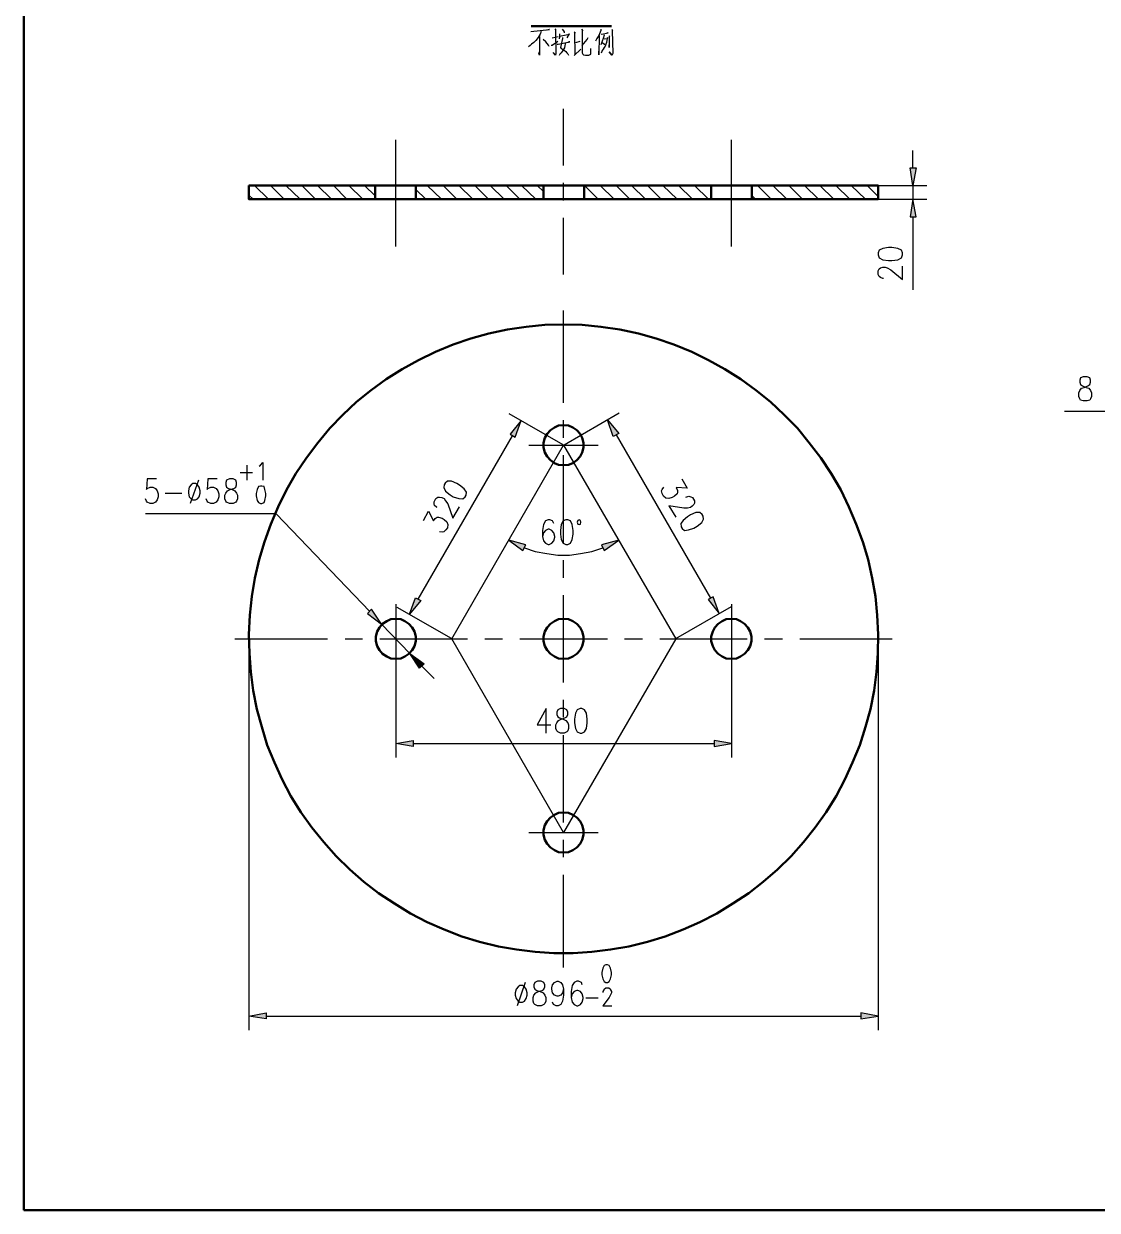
# Model space of a CAD drawing. Header units: millimetres. Extents: x -830 to 4759, y -3917 to 4295.
# Drawn here: x -830 to 704, y -3912 to -2215 of the extents above; entities that cross this region are included whole.
import ezdxf

# ---------------------------------------------------------------- set-up
doc = ezdxf.new("R2010")
doc.units = ezdxf.units.MM
doc.layers.add('1', color=7, linetype='Continuous')

msp = doc.modelspace()

# ---------------------------------------------------------------- hatches: boundary and pattern name
h = msp.add_hatch(color=0)
h.dxf.hatch_style = 2
h.paths.add_polyline_path([(436.7, -2421.3), (445.2, -2421.3), (440.7, -2446.7)])
h = msp.add_hatch(color=0)
h.dxf.hatch_style = 2
h.paths.add_polyline_path([(436.7, -2491.7), (445.2, -2491.7), (440.7, -2466.3)])
h = msp.add_hatch(color=0)
h.dxf.hatch_style = 2
h.paths.add_polyline_path([(20.4, -2801.2), (12.5, -2805.8), (4.1, -2781.7)])
h = msp.add_hatch(color=0)
h.dxf.hatch_style = 2
h.paths.add_polyline_path([(-134.7, -2802.5), (-127.5, -2806.4), (-119.1, -2783)])
h = msp.add_hatch(color=0)
h.dxf.hatch_style = 2
h.paths.add_polyline_path([(-116.5, -2968.7), (-112.6, -2960.8), (-136.7, -2953.7)])
h = msp.add_hatch(color=0)
h.dxf.hatch_style = 2
h.paths.add_polyline_path([(-4.4, -2960.8), (-0.5, -2968.7), (20.4, -2953.7)])
h = msp.add_hatch(color=0)
h.dxf.hatch_style = 2
h.paths.add_polyline_path([(-270.2, -3036.4), (-262.4, -3040.3), (-278.7, -3059.9)])
h = msp.add_hatch(color=0)
h.dxf.hatch_style = 2
h.paths.add_polyline_path([(155.2, -3035.1), (148.1, -3039), (163.7, -3058.6)])
h = msp.add_hatch(color=0)
h.dxf.hatch_style = 2
h.paths.add_polyline_path([(-332.8, -3052.7), (-338.7, -3058.6), (-318.5, -3074.2)])
h = msp.add_hatch(color=0)
h.dxf.hatch_style = 2
h.paths.add_polyline_path([(-257.9, -3130.9), (-264.4, -3136.8), (-278.1, -3115.9)])
h = msp.add_hatch(color=0)
h.dxf.hatch_style = 2
h.paths.add_polyline_path([(-273.5, -3240.4), (-273.5, -3248.9), (-298.3, -3244.9)])
h = msp.add_hatch(color=0)
h.dxf.hatch_style = 2
h.paths.add_polyline_path([(156.6, -3240.4), (156.6, -3248.9), (181.3, -3244.9)])
h = msp.add_hatch(color=0)
h.dxf.hatch_style = 2
h.paths.add_polyline_path([(-483.3, -3630), (-483.3, -3638.5), (-508.1, -3634.6)])
h = msp.add_hatch(color=0)
h.dxf.hatch_style = 2
h.paths.add_polyline_path([(366.4, -3630), (366.4, -3638.5), (391.1, -3634.6)])

# ---------------------------------------------------------------- linework, layer by layer
at = {"layer": '1', "color": 0, "lineweight": 50}
for points in [[(-830, -3912.2), (-830, 4295.4), (4758.8, 4295.4), (4758.8, -3912.2), (-830, -3912.2)], [(-104.7, -2218.7), (9.9, -2218.7)], [(-508.1, -2446.7), (391.1, -2446.7), (391.1, -2466.3), (-508.1, -2466.3), (-508.1, -2446.7)], [(-327.6, -2466.3), (-327.6, -2446.7)], [(-269.6, -2466.3), (-269.6, -2446.7)], [(-87.1, -2466.3), (-87.1, -2446.7)], [(-29.2, -2466.3), (-29.2, -2446.7)], [(152.6, -2466.3), (152.6, -2446.7)], [(210.6, -2466.3), (210.6, -2446.7)], [(-58.5, -2645.5), (-85.2, -2646.1), (-111.9, -2648.7), (-138.6, -2652.6), (-165.3, -2658.5), (-190.8, -2665.7), (-216.2, -2674.1), (-241.6, -2684.6), (-265.7, -2696.3), (-289.1, -2709.3), (-311.9, -2723.7), (-333.5, -2739.3), (-354.3, -2756.2), (-373.8, -2774.5), (-392.7, -2794), (-409.7, -2814.9), (-426, -2836.4), (-441, -2858.5), (-454.6, -2882), (-466.4, -2906.1), (-476.8, -2930.9), (-485.9, -2956.3), (-493.7, -2981.7), (-499.6, -3008.4), (-504.2, -3034.5), (-506.8, -3061.2), (-508.1, -3088.6), (-507.4, -3115.3), (-505.5, -3142), (-502.2, -3168.7), (-497, -3195.4), (-489.8, -3220.8), (-482, -3246.9), (-471.6, -3271.7), (-460.5, -3296.4), (-448.1, -3319.9), (-433.8, -3342.7), (-418.2, -3364.8), (-401.2, -3385.7), (-383.6, -3405.9), (-364.1, -3424.8), (-343.9, -3442.4), (-323, -3458.7), (-300.2, -3473.7), (-277.4, -3488), (-253.3, -3500.4), (-229.2, -3510.8), (-203.8, -3520.6), (-178.4, -3528.4), (-151.7, -3534.9), (-125.6, -3539.5), (-98.9, -3542.7), (-72.2, -3544.7), (-44.8, -3544.7), (-18.1, -3542.7), (8.6, -3539.5), (34.7, -3534.9), (61.4, -3528.4), (86.8, -3520.6), (112.2, -3510.8), (136.4, -3500.4), (160.5, -3488), (183.3, -3473.7), (206.1, -3458.7), (226.9, -3442.4), (247.1, -3424.8), (266.7, -3405.9), (284.3, -3385.7), (301.2, -3364.8), (316.8, -3342.7), (331.2, -3319.9), (343.6, -3296.4), (354.6, -3271.7), (365.1, -3246.9), (372.9, -3220.8), (380.1, -3195.4), (385.3, -3168.7), (388.5, -3142), (390.5, -3115.3), (391.1, -3088.6), (389.8, -3061.2), (387.2, -3034.5), (382.7, -3008.4), (376.8, -2981.7), (369, -2956.3), (359.9, -2930.9), (349.4, -2906.1), (337.7, -2882), (324, -2858.5), (309, -2836.4), (292.7, -2814.9), (275.8, -2794), (256.9, -2774.5), (237.4, -2756.2), (216.5, -2739.3), (195, -2723.7), (172.2, -2709.3), (148.7, -2696.3), (124.6, -2684.6), (99.2, -2674.1), (73.8, -2665.7), (48.4, -2658.5), (21.7, -2652.6), (-5, -2648.7), (-31.8, -2646.1), (-58.5, -2645.5)], [(-58.5, -2789.5), (-65.6, -2790.1), (-71.5, -2792.7), (-77.4, -2796.6), (-81.9, -2801.9), (-85.2, -2807.7), (-87.1, -2814.9), (-87.1, -2821.4), (-85.2, -2828.6), (-81.9, -2834.4), (-77.4, -2839.6), (-71.5, -2843.6), (-65.6, -2846.2), (-58.5, -2846.8), (-51.3, -2846.2), (-45.4, -2843.6), (-39.6, -2839.6), (-35, -2834.4), (-31.8, -2828.6), (-29.8, -2821.4), (-29.8, -2814.9), (-31.8, -2807.7), (-35, -2801.9), (-39.6, -2796.6), (-45.4, -2792.7), (-51.3, -2790.1), (-58.5, -2789.5)], [(-298.3, -3066.4), (-305.4, -3067.1), (-311.3, -3069.7), (-317.2, -3073.6), (-321.7, -3078.8), (-325, -3084.6), (-326.9, -3091.8), (-326.9, -3098.3), (-325, -3105.5), (-321.7, -3111.4), (-317.2, -3116.6), (-311.3, -3120.5), (-305.4, -3123.1), (-298.3, -3123.7), (-291.1, -3123.1), (-285.2, -3120.5), (-279.4, -3116.6), (-274.8, -3111.4), (-271.5, -3105.5), (-269.6, -3098.3), (-269.6, -3091.8), (-271.5, -3084.6), (-274.8, -3078.8), (-279.4, -3073.6), (-285.2, -3069.7), (-291.1, -3067.1), (-298.3, -3066.4)], [(-58.5, -3066.4), (-65.6, -3067.1), (-71.5, -3069.7), (-77.4, -3073.6), (-81.9, -3078.8), (-85.2, -3084.6), (-87.1, -3091.8), (-87.1, -3098.3), (-85.2, -3105.5), (-81.9, -3111.4), (-77.4, -3116.6), (-71.5, -3120.5), (-65.6, -3123.1), (-58.5, -3123.7), (-51.3, -3123.1), (-45.4, -3120.5), (-39.6, -3116.6), (-35, -3111.4), (-31.8, -3105.5), (-29.8, -3098.3), (-29.8, -3091.8), (-31.8, -3084.6), (-35, -3078.8), (-39.6, -3073.6), (-45.4, -3069.7), (-51.3, -3067.1), (-58.5, -3066.4)], [(181.3, -3066.4), (174.1, -3067.1), (168.3, -3069.7), (162.4, -3073.6), (157.9, -3078.8), (154.6, -3084.6), (152.6, -3091.8), (152.6, -3098.3), (154.6, -3105.5), (157.9, -3111.4), (162.4, -3116.6), (168.3, -3120.5), (174.1, -3123.1), (181.3, -3123.7), (188.5, -3123.1), (194.3, -3120.5), (200.2, -3116.6), (204.8, -3111.4), (208, -3105.5), (210, -3098.3), (210, -3091.8), (208, -3084.6), (204.8, -3078.8), (200.2, -3073.6), (194.3, -3069.7), (188.5, -3067.1), (181.3, -3066.4)], [(-58.5, -3343.3), (-65.6, -3344), (-71.5, -3346.6), (-77.4, -3350.5), (-81.9, -3355.7), (-85.2, -3361.6), (-87.1, -3368.7), (-87.1, -3375.3), (-85.2, -3382.4), (-81.9, -3388.3), (-77.4, -3393.5), (-71.5, -3397.4), (-65.6, -3400), (-58.5, -3400.7), (-51.3, -3400), (-45.4, -3397.4), (-39.6, -3393.5), (-35, -3388.3), (-31.8, -3382.4), (-29.8, -3375.3), (-29.8, -3368.7), (-31.8, -3361.6), (-35, -3355.7), (-39.6, -3350.5), (-45.4, -3346.6), (-51.3, -3344), (-58.5, -3343.3)]]:
    msp.add_lwpolyline(points, dxfattribs=at)
at = {"layer": '1', "color": 0, "lineweight": 25}
for points in [[(-70.9, -2222.6), (-69.6, -2224.5), (-70.2, -2224.5), (-69.6, -2258.4), (-70.2, -2259.7), (-70.2, -2260.4), (-73.5, -2256.5), (-70.2, -2259.7)], [(-90.4, -2226.5), (-91.7, -2230.4), (-95, -2235), (-98.2, -2239.5), (-100.8, -2242.1), (-104.1, -2244.7), (-106, -2246.7), (-108.6, -2248.6)], [(-105.4, -2226.5), (-78.7, -2223.9), (-79.3, -2223.9), (-82.6, -2224.5)], [(-93, -2233.7), (-93, -2235.6), (-93, -2259.1), (-93, -2260.4), (-93.7, -2258.4), (-93, -2255.8)], [(-79.3, -2248), (-80, -2246), (-83.9, -2241.5), (-87.8, -2238.2)], [(-74.8, -2235.6), (-66.3, -2233.7)], [(-64.3, -2229.8), (-64.3, -2233), (-64.3, -2235), (-65, -2236.3), (-65, -2236.9)], [(-64.3, -2233), (-50, -2230.4), (-50.7, -2229.8), (-53.9, -2235.6)], [(-59.8, -2235), (-59.8, -2236.3), (-63, -2249.3), (-61.7, -2250.6), (-59.8, -2251.9), (-57.8, -2253.2), (-55.2, -2255.2), (-53.9, -2257.1), (-52.6, -2258.4), (-51.3, -2260.4)], [(-60.4, -2223.2), (-58.5, -2225.8), (-57.8, -2227.1), (-57.8, -2228.4)], [(-43.5, -2227.1), (-41.5, -2229.1), (-42.8, -2228.4), (-42.2, -2259.7), (-43.5, -2261), (-33.7, -2251.9)], [(-33.1, -2223.2), (-31.1, -2225.8), (-31.8, -2225.2), (-31.8, -2231.7), (-31.8, -2238.9), (-31.8, -2244.7), (-31.8, -2249.3), (-31.8, -2249.9), (-31.8, -2251.3), (-31.8, -2257.1), (-31.1, -2259.1), (-29.8, -2259.7), (-27.2, -2260.4), (-22.6, -2260.4), (-19.4, -2259.1), (-19.4, -2250.6)], [(-31.8, -2246.7), (-24.6, -2238.2), (-23.3, -2235)], [(-5, -2223.2), (-5, -2225.2), (-8.3, -2232.4), (-10.9, -2236.3), (-12.9, -2240.2)], [(-7.7, -2232.4), (-8.3, -2259.7), (-8.3, -2257.8), (-8.3, -2254.5)], [(-0.5, -2231.1), (-0.5, -2231.7), (-1.8, -2236.3), (-3.1, -2240.2), (-4.4, -2243.4), (-5, -2245.4)], [(-0.5, -2236.9), (4.7, -2236.3), (4.1, -2235), (3.4, -2238.9), (2.8, -2242.1), (2.1, -2244.7), (0.8, -2247.3), (-0.5, -2249.3), (-1.8, -2251.9), (-3.1, -2253.9), (-4.4, -2256.5), (-5, -2257.1)], [(-4.4, -2229.8), (-4.4, -2230.4), (-3.7, -2230.4), (5.4, -2228.4), (4.7, -2228.4), (3.4, -2229.1)], [(10.6, -2223.9), (11.9, -2225.2), (11.2, -2225.2), (11.9, -2257.8), (11.2, -2259.7), (10.6, -2260.4), (6.7, -2255.8), (10.6, -2260.4), (11.2, -2259.1)], [(6.7, -2232.4), (7.3, -2233), (6.7, -2233.7), (6.7, -2249.3), (6.7, -2247.3), (6.7, -2245.4)], [(-76.1, -2246), (-74.8, -2246), (-66.9, -2240.2)], [(-67.6, -2244.7), (-66.3, -2244.7), (-49.4, -2241.5), (-50.7, -2241.5), (-52, -2242.1)], [(-55.9, -2242.8), (-56.5, -2246.7), (-57.2, -2249.9), (-59.1, -2252.6), (-60.4, -2255.2), (-61.7, -2257.1), (-63.7, -2259.1), (-65, -2261)], [(-40.9, -2242.1), (-35, -2240.2)], [(-3.1, -2242.1), (-0.5, -2244.1), (-0.5, -2245.4)], [(-58.5, -2418.1), (-58.5, -2337.3)], [(-298.3, -2534), (-298.3, -2381.6)], [(181.3, -2534), (181.3, -2381.6)], [(440.7, -2421.3), (440.7, -2396.6)], [(436.7, -2421.3), (445.2, -2421.3), (440.7, -2446.7), (436.7, -2421.3)], [(-58.5, -2468.2), (-58.5, -2442.8)], [(-480.1, -2466.3), (-500.3, -2446.7)], [(-457.9, -2466.3), (-477.5, -2446.7)], [(-435.1, -2466.3), (-455.3, -2446.7)], [(-412.9, -2466.3), (-432.5, -2446.7)], [(-390.1, -2466.3), (-410.3, -2446.7)], [(-368, -2466.3), (-387.5, -2446.7)], [(-345.2, -2466.3), (-365.4, -2446.7)], [(-327.6, -2461.7), (-343.2, -2446.7)], [(-255.3, -2466.3), (-269.6, -2452.6)], [(-233.1, -2466.3), (-253.3, -2446.7)], [(-210.9, -2466.3), (-230.5, -2446.7)], [(-188.1, -2466.3), (-208.3, -2446.7)], [(-166, -2466.3), (-185.5, -2446.7)], [(-143.2, -2466.3), (-163.4, -2446.7)], [(-121, -2466.3), (-140.6, -2446.7)], [(-98.2, -2466.3), (-118.4, -2446.7)], [(-87.1, -2455.2), (-96.3, -2446.7)], [(-9, -2466.3), (-28.5, -2446.7)], [(13.9, -2466.3), (-6.3, -2446.7)], [(36, -2466.3), (16.5, -2446.7)], [(58.8, -2466.3), (38.6, -2446.7)], [(81, -2466.3), (61.4, -2446.7)], [(103.8, -2466.3), (83.6, -2446.7)], [(125.9, -2466.3), (105.7, -2446.7)], [(148.7, -2466.3), (128.5, -2446.7)], [(152.6, -2448), (150.7, -2446.7)], [(238, -2466.3), (218.5, -2446.7)], [(260.8, -2466.3), (240.6, -2446.7)], [(283, -2466.3), (263.4, -2446.7)], [(305.8, -2466.3), (285.6, -2446.7)], [(327.9, -2466.3), (307.7, -2446.7)], [(350.7, -2466.3), (330.5, -2446.7)], [(372.9, -2466.3), (352.7, -2446.7)], [(391.1, -2462.4), (375.5, -2446.7)], [(391.1, -2446.7), (460.8, -2446.7)], [(440.7, -2446.7), (440.7, -2466.3)], [(-502.2, -2466.3), (-508.1, -2460.4)], [(215.8, -2466.3), (210.6, -2461.1)], [(391.1, -2466.3), (460.8, -2466.3)], [(436.7, -2491.7), (445.2, -2491.7), (440.7, -2466.3), (436.7, -2491.7)], [(-58.5, -2573.8), (-58.5, -2493)], [(440.7, -2491.7), (440.7, -2595.9)], [(391.1, -2545.8), (392.4, -2550.3), (397.6, -2552.9), (406.1, -2554.2), (410.7, -2554.2), (419.1, -2552.9), (424.4, -2550.3), (425.7, -2545.8), (425.7, -2543.2), (424.4, -2539.3), (419.1, -2536.7), (410.7, -2535.4), (406.1, -2535.4), (397.6, -2536.7), (392.4, -2539.3), (391.1, -2543.2), (391.1, -2545.8)], [(398.9, -2579.7), (397.6, -2579.7), (394.4, -2578.4), (392.4, -2577.1), (391.1, -2573.8), (391.1, -2568.6), (392.4, -2566), (394.4, -2564.7), (397.6, -2563.4), (400.9, -2563.4), (404.2, -2564.7), (409.4, -2567.3), (425.7, -2581), (425.7, -2562.1)], [(-58.5, -2757.5), (-58.5, -2625.3)], [(684.3, -2720.4), (680.4, -2721.7), (679.1, -2725), (679.1, -2728.2), (680.4, -2731.5), (683, -2733.4), (688.3, -2735.4), (692.2, -2736.7), (694.8, -2740), (696.1, -2743.2), (696.1, -2748.4), (694.8, -2751.7), (693.5, -2753.6), (689.6, -2754.9), (684.3, -2754.9), (680.4, -2753.6), (679.1, -2751.7), (677.8, -2748.4), (677.8, -2743.2), (679.1, -2740), (681.7, -2736.7), (685.7, -2735.4), (690.9, -2733.4), (693.5, -2731.5), (694.8, -2728.2), (694.8, -2725), (693.5, -2721.7), (689.6, -2720.4), (684.3, -2720.4)], [(-59.1, -2817.5), (-136, -2773.2)], [(-58.5, -2807.7), (-58.5, -2782.3)], [(-57.8, -2817.5), (21, -2771.9)], [(20.4, -2801.2), (12.5, -2805.8), (4.1, -2781.7), (20.4, -2801.2)], [(960, -2769.9), (657.6, -2769.9)], [(-134.7, -2802.5), (-127.5, -2806.4), (-119.1, -2783), (-134.7, -2802.5)], [(-266.3, -3038.4), (-131.5, -2804.5)], [(16.5, -2803.2), (151.3, -3037.1)], [(101.8, -3095.1), (-58.5, -3372), (-218.1, -3095.1), (-58.5, -2818.1), (101.8, -3095.1)], [(-108, -2818.1), (-9, -2818.1)], [(-58.5, -2957.6), (-58.5, -2832.5)], [(-511.3, -2846.8), (-511.3, -2868.3)], [(-493.7, -2848.1), (-491.8, -2846.8), (-488.5, -2842.9), (-488.5, -2868.3)], [(-640.4, -2866.4), (-653.4, -2866.4), (-654.7, -2881.4), (-653.4, -2880), (-649.5, -2878.1), (-645.6, -2878.1), (-641.7, -2880), (-639.1, -2883.3), (-637.7, -2887.9), (-637.7, -2891.8), (-639.1, -2896.3), (-641.7, -2899.6), (-645.6, -2901.5), (-649.5, -2901.5), (-653.4, -2899.6), (-654.7, -2898.3), (-656, -2895)], [(-553.7, -2866.4), (-566.7, -2866.4), (-568, -2881.4), (-566.7, -2880), (-562.8, -2878.1), (-558.9, -2878.1), (-555, -2880), (-552.4, -2883.3), (-551.1, -2887.9), (-551.1, -2891.8), (-552.4, -2896.3), (-555, -2899.6), (-558.9, -2901.5), (-562.8, -2901.5), (-566.7, -2899.6), (-568, -2898.3), (-569.3, -2895)], [(-536.1, -2866.4), (-540, -2868.3), (-541.3, -2871.6), (-541.3, -2874.8), (-540, -2878.1), (-537.4, -2880), (-532.2, -2881.4), (-528.3, -2883.3), (-525.7, -2886.6), (-524.4, -2889.8), (-524.4, -2895), (-525.7, -2898.3), (-527, -2899.6), (-530.9, -2901.5), (-536.1, -2901.5), (-540, -2899.6), (-541.3, -2898.3), (-542.6, -2895), (-542.6, -2889.8), (-541.3, -2886.6), (-538.7, -2883.3), (-534.8, -2881.4), (-529.6, -2880), (-527, -2878.1), (-525.7, -2874.8), (-525.7, -2871.6), (-527, -2868.3), (-530.9, -2866.4), (-536.1, -2866.4)], [(-520.5, -2857.2), (-502.9, -2857.2)], [(110.3, -2866.4), (118.1, -2879.4), (102.5, -2878.7), (104.4, -2882.7), (104.4, -2885.3), (103.8, -2887.9), (99.9, -2891.1), (96.6, -2893.1), (92, -2894.4), (87.5, -2893.7), (84.2, -2891.1), (82.3, -2887.2), (81.6, -2883.3), (82.3, -2881.4), (84.9, -2878.1)], [(-588.2, -2872.9), (-590.8, -2874.8), (-593.4, -2878.1), (-594.7, -2883.3), (-594.7, -2886.6), (-593.4, -2891.8), (-590.8, -2895), (-588.2, -2896.3), (-584.3, -2896.3), (-581.7, -2895), (-579.1, -2891.8), (-577.8, -2886.6), (-577.8, -2883.3), (-579.1, -2878.1), (-581.7, -2874.8), (-584.3, -2872.9), (-588.2, -2872.9)], [(-580.4, -2868.3), (-592.1, -2901.5)], [(-491.8, -2876.8), (-494.4, -2877.4), (-496.4, -2881.4), (-497.7, -2887.2), (-497.7, -2890.5), (-496.4, -2897), (-494.4, -2900.2), (-491.8, -2901.5), (-489.8, -2901.5), (-486.6, -2900.2), (-485.3, -2897), (-484, -2890.5), (-484, -2887.2), (-485.3, -2881.4), (-486.6, -2877.4), (-489.8, -2876.8), (-491.8, -2876.8)], [(-229.2, -2874.8), (-229.8, -2878.7), (-227.2, -2884), (-220.7, -2889.2), (-216.2, -2891.8), (-208.3, -2894.4), (-202.5, -2895), (-199.2, -2891.8), (-197.9, -2889.8), (-197.3, -2885.3), (-200.5, -2880.7), (-207, -2875.5), (-210.9, -2872.9), (-218.8, -2869.6), (-224.6, -2869.6), (-227.9, -2872.2), (-229.2, -2874.8)], [(-628, -2886.6), (-603.9, -2886.6)], [(-239, -2907.4), (-240.3, -2906.8), (-242.9, -2904.2), (-243.5, -2902.2), (-243.5, -2898.9), (-240.9, -2894.4), (-238.3, -2892.4), (-235.7, -2892.4), (-232.5, -2893.1), (-229.2, -2894.4), (-227.2, -2897.6), (-224, -2902.2), (-216.8, -2922.4), (-207, -2906.1)], [(116.2, -2892.4), (117.5, -2891.8), (120.7, -2891.1), (123.3, -2891.8), (125.9, -2893.1), (128.5, -2897.6), (128.5, -2900.9), (127.9, -2902.9), (125.3, -2905.5), (122.7, -2907.4), (118.8, -2908.1), (113.5, -2908.1), (92, -2904.8), (101.8, -2921.1)], [(-335.4, -3056), (-469, -2916.5), (-656, -2916.5)], [(-258.5, -2925.7), (-251.3, -2912.6), (-244.2, -2926.3), (-242.2, -2923.1), (-239, -2921.1), (-237, -2921.1), (-231.8, -2922.4), (-229.2, -2924.4), (-225.3, -2927.6), (-224, -2931.5), (-224.6, -2936.1), (-226.6, -2939.3), (-229.8, -2941.9), (-231.8, -2942.6), (-235.7, -2941.9)], [(139.6, -2917.2), (136.4, -2914.6), (130.5, -2914.6), (122.7, -2917.8), (118.8, -2920.4), (112.2, -2925.7), (109, -2930.2), (109.6, -2934.8), (110.9, -2937.4), (114.2, -2940), (120.1, -2939.3), (127.9, -2936.7), (132.4, -2934.1), (139, -2928.9), (141.6, -2923.7), (140.9, -2919.8), (139.6, -2917.2)], [(-72.2, -2930.2), (-74.1, -2926.3), (-78, -2925), (-80.6, -2925), (-84.5, -2926.3), (-87.1, -2931.5), (-88.4, -2940), (-88.4, -2948.5), (-87.1, -2955), (-84.5, -2958.2), (-80.6, -2960.2), (-79.3, -2960.2), (-75.4, -2958.2), (-72.2, -2955), (-70.9, -2949.8), (-70.9, -2948.5), (-72.2, -2943.3), (-75.4, -2940), (-79.3, -2938), (-80.6, -2938), (-84.5, -2940), (-87.1, -2943.3), (-88.4, -2948.5)], [(-55.2, -2925), (-59.1, -2926.3), (-61.7, -2931.5), (-63, -2940), (-63, -2945.2), (-61.7, -2953), (-59.1, -2958.2), (-55.2, -2960.2), (-52.6, -2960.2), (-48.7, -2958.2), (-46.1, -2953), (-44.8, -2945.2), (-44.8, -2940), (-46.1, -2931.5), (-48.7, -2926.3), (-52.6, -2925), (-55.2, -2925)], [(-36.3, -2925), (-38.3, -2925.7), (-38.9, -2928.3), (-38.3, -2930.9), (-36.3, -2931.5), (-34.4, -2930.9), (-33.7, -2928.3), (-34.4, -2925.7), (-36.3, -2925)], [(-116.5, -2968.7), (-112.6, -2960.8), (-136.7, -2953.7), (-116.5, -2968.7)], [(-114.5, -2964.8), (-98.9, -2970), (-82.6, -2973.2), (-66.9, -2975.2), (-50, -2975.2), (-34.4, -2973.2), (-18.1, -2970), (-2.4, -2964.8)], [(-4.4, -2960.8), (-0.5, -2968.7), (20.4, -2953.7), (-4.4, -2960.8)], [(-58.5, -3007.8), (-58.5, -2982.3)], [(-270.2, -3036.4), (-262.4, -3040.3), (-278.7, -3059.9), (-270.2, -3036.4)], [(-58.5, -3157.6), (-58.5, -3032.5)], [(155.2, -3035.1), (148.1, -3039), (163.7, -3058.6), (155.2, -3035.1)], [(-332.8, -3052.7), (-338.7, -3058.6), (-318.5, -3074.2), (-332.8, -3052.7)], [(-298.3, -3045.6), (-298.3, -3143.9)], [(-218.8, -3094.4), (-296.3, -3050.1)], [(101.8, -3094.4), (181.3, -3048.8)], [(181.3, -3045.6), (181.3, -3143.9)], [(-278.1, -3115.9), (-318.5, -3074.2)], [(-528.3, -3095.1), (-396, -3095.1)], [(-508.1, -3095.1), (-508.1, -3654.8)], [(-370.6, -3095.1), (-345.8, -3095.1)], [(-321.1, -3095.1), (-196, -3095.1)], [(-171.2, -3095.1), (-145.8, -3095.1)], [(-121, -3095.1), (4.1, -3095.1)], [(28.8, -3095.1), (54.3, -3095.1)], [(79, -3095.1), (204.1, -3095.1)], [(228.9, -3095.1), (254.3, -3095.1)], [(279.1, -3095.1), (411.3, -3095.1)], [(391.1, -3095.1), (391.1, -3654.8)], [(-257.9, -3130.9), (-264.4, -3136.8), (-278.1, -3115.9), (-257.9, -3130.9)], [(-261.1, -3134.2), (-243.5, -3151.8)], [(-298.3, -3143.9), (-298.3, -3264.5)], [(181.3, -3143.9), (181.3, -3264.5)], [(-58.5, -3207.2), (-58.5, -3182.4)], [(-83.2, -3230), (-83.2, -3194.8), (-96.3, -3218.2), (-76.7, -3218.2)], [(-63, -3194.8), (-66.9, -3196.7), (-68.2, -3200), (-68.2, -3203.2), (-66.9, -3206.5), (-64.3, -3207.8), (-59.1, -3209.8), (-55.2, -3211.7), (-52.6, -3215), (-51.3, -3218.2), (-51.3, -3223.4), (-52.6, -3226.7), (-53.9, -3228), (-57.8, -3230), (-63, -3230), (-66.9, -3228), (-68.2, -3226.7), (-69.6, -3223.4), (-69.6, -3218.2), (-68.2, -3215), (-65.6, -3211.7), (-61.7, -3209.8), (-56.5, -3207.8), (-53.9, -3206.5), (-52.6, -3203.2), (-52.6, -3200), (-53.9, -3196.7), (-57.8, -3194.8), (-63, -3194.8)], [(-35, -3194.8), (-38.9, -3196.7), (-41.5, -3201.3), (-42.8, -3209.8), (-42.8, -3215), (-41.5, -3223.4), (-38.9, -3228), (-35, -3230), (-32.4, -3230), (-28.5, -3228), (-25.9, -3223.4), (-24.6, -3215), (-24.6, -3209.8), (-25.9, -3201.3), (-28.5, -3196.7), (-32.4, -3194.8), (-35, -3194.8)], [(-273.5, -3240.4), (-273.5, -3248.9), (-298.3, -3244.9), (-273.5, -3240.4)], [(-58.5, -3357.7), (-58.5, -3232.6)], [(156.6, -3240.4), (156.6, -3248.9), (181.3, -3244.9), (156.6, -3240.4)], [(-273.5, -3244.9), (156.6, -3244.9)], [(-108, -3372), (-9, -3372)], [(-58.5, -3407.2), (-58.5, -3382.4)], [(-58.5, -3564.9), (-58.5, -3432.6)], [(2.1, -3561), (-0.5, -3562.3), (-2.4, -3566.2), (-3.7, -3572), (-3.7, -3575.3), (-2.4, -3581.2), (-0.5, -3585.1), (2.1, -3586.4), (4.1, -3586.4), (6.7, -3585.1), (8.6, -3581.2), (9.9, -3575.3), (9.9, -3572), (8.6, -3566.2), (6.7, -3562.3), (4.1, -3561), (2.1, -3561)], [(-121, -3590.9), (-123.6, -3592.9), (-126.2, -3596.2), (-127.5, -3601.4), (-127.5, -3604.6), (-126.2, -3609.2), (-123.6, -3613.1), (-121, -3614.4), (-117.1, -3614.4), (-114.5, -3613.1), (-111.9, -3609.2), (-110.6, -3604.6), (-110.6, -3601.4), (-111.9, -3596.2), (-114.5, -3592.9), (-117.1, -3590.9), (-121, -3590.9)], [(-113.2, -3586.4), (-124.9, -3619.6)], [(-95.6, -3584.4), (-99.5, -3586.4), (-100.8, -3589.6), (-100.8, -3592.9), (-99.5, -3596.2), (-96.9, -3598.1), (-91.7, -3599.4), (-87.8, -3601.4), (-85.2, -3604.6), (-83.9, -3607.9), (-83.9, -3613.1), (-85.2, -3616.4), (-86.5, -3617.7), (-90.4, -3619.6), (-95.6, -3619.6), (-99.5, -3617.7), (-100.8, -3616.4), (-102.1, -3613.1), (-102.1, -3607.9), (-100.8, -3604.6), (-98.2, -3601.4), (-94.3, -3599.4), (-89.1, -3598.1), (-86.5, -3596.2), (-85.2, -3592.9), (-85.2, -3589.6), (-86.5, -3586.4), (-90.4, -3584.4), (-95.6, -3584.4)], [(-58.5, -3596.2), (-59.8, -3601.4), (-62.4, -3604.6), (-66.3, -3605.9), (-67.6, -3605.9), (-71.5, -3604.6), (-74.1, -3601.4), (-75.4, -3596.2), (-75.4, -3594.2), (-74.1, -3589.6), (-71.5, -3586.4), (-67.6, -3584.4), (-66.3, -3584.4), (-62.4, -3586.4), (-59.8, -3589.6), (-58.5, -3596.2), (-58.5, -3604.6), (-59.8, -3613.1), (-62.4, -3617.7), (-66.3, -3619.6), (-68.9, -3619.6), (-72.8, -3617.7), (-74.1, -3614.4)], [(-31.8, -3589.6), (-33.1, -3586.4), (-37, -3584.4), (-39.6, -3584.4), (-43.5, -3586.4), (-46.1, -3590.9), (-47.4, -3599.4), (-47.4, -3607.9), (-46.1, -3614.4), (-43.5, -3617.7), (-39.6, -3619.6), (-38.3, -3619.6), (-34.4, -3617.7), (-31.8, -3614.4), (-30.5, -3609.2), (-30.5, -3607.9), (-31.8, -3602.7), (-34.4, -3599.4), (-38.3, -3598.1), (-39.6, -3598.1), (-43.5, -3599.4), (-46.1, -3602.7), (-47.4, -3607.9)], [(-1.8, -3600.7), (-1.8, -3599.4), (-0.5, -3596.8), (0.2, -3595.5), (2.1, -3594.2), (6, -3594.2), (8, -3595.5), (8.6, -3596.8), (9.9, -3599.4), (9.9, -3601.4), (8.6, -3604), (6.7, -3607.9), (-2.4, -3619.6), (10.6, -3619.6)], [(-26.5, -3608.5), (-9, -3608.5)], [(-483.3, -3630), (-483.3, -3638.5), (-508.1, -3634.6), (-483.3, -3630)], [(366.4, -3630), (366.4, -3638.5), (391.1, -3634.6), (366.4, -3630)], [(-483.3, -3634.6), (366.4, -3634.6)]]:
    msp.add_lwpolyline(points, dxfattribs=at)

doc.saveas('drawing.dxf')
